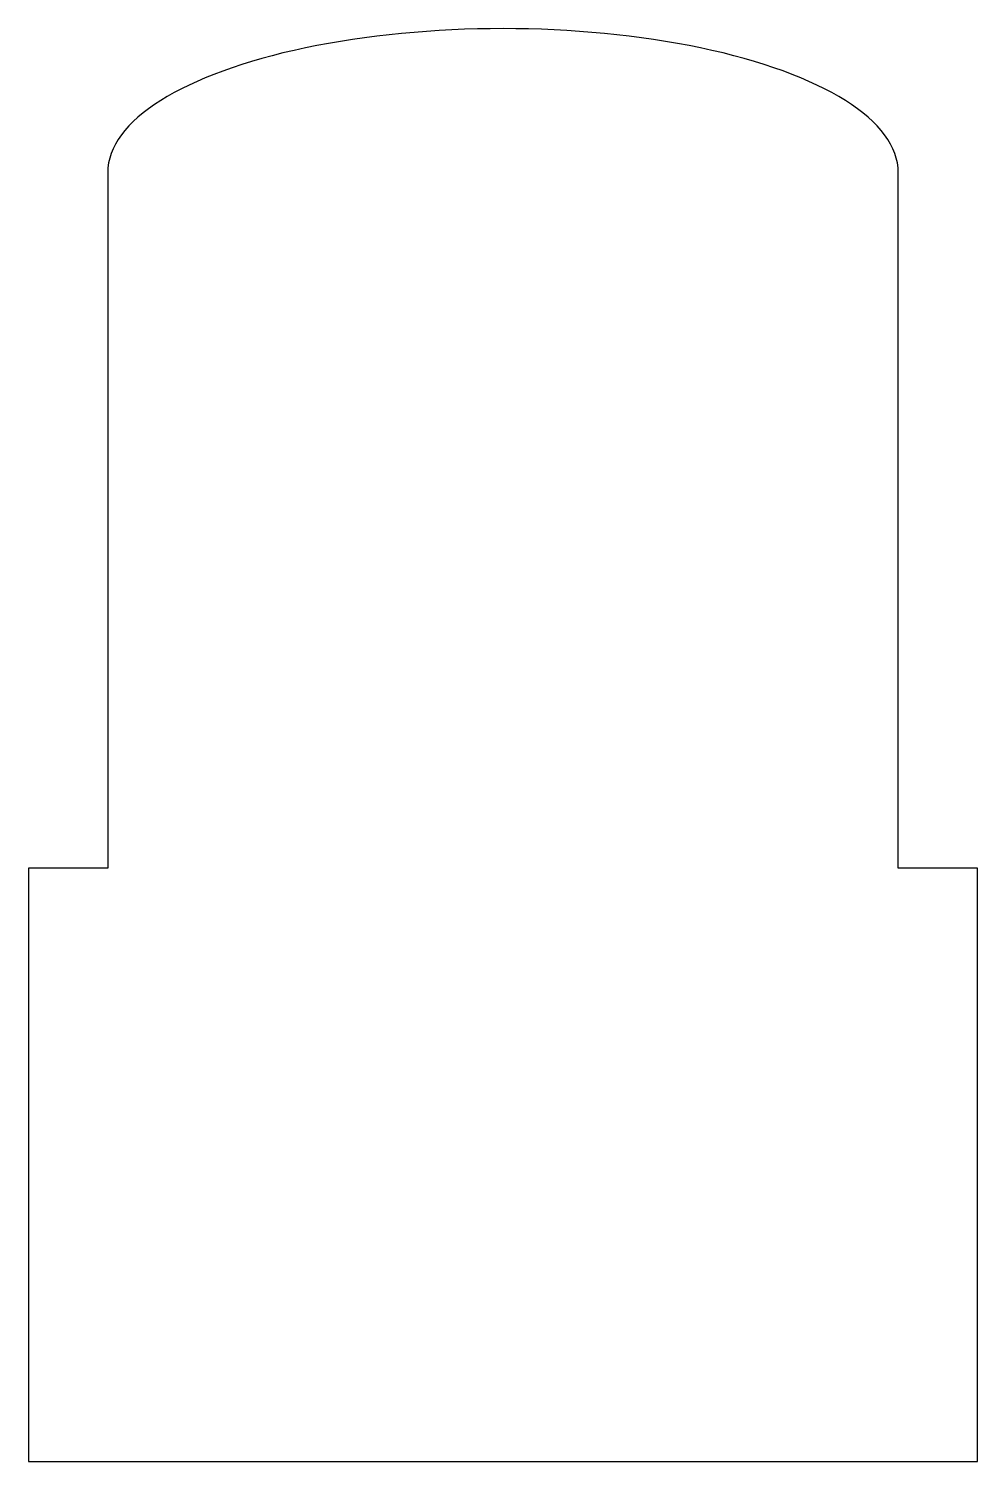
# Model space of a CAD drawing. Header units: millimetres. Extents: x 174.88 to 180.88, y 133.39 to 142.45.
import ezdxf

# ---------------------------------------------------------------- set-up
doc = ezdxf.new("R2010")
doc.units = ezdxf.units.MM
doc.layers.add('Default', color=7, linetype='Continuous')

msp = doc.modelspace()

# ---------------------------------------------------------------- linework, layer by layer
at = {"layer": 'Default', "color": 7, "linetype": 'Continuous'}
for p, q in [((175.3787, 141.5356), (175.3787, 137.1356)), ((180.3787, 137.1356), (180.3787, 141.5356)), ((175.3787, 137.1356), (174.8787, 137.1356)), ((174.8787, 137.1356), (174.8787, 133.3856)), ((180.8787, 137.1356), (180.3787, 137.1356)), ((180.8787, 133.3856), (180.8787, 137.1356)), ((174.8787, 133.3856), (180.8787, 133.3856))]:
    msp.add_line(p, q, dxfattribs=at)
msp.add_ellipse((177.8787, 141.5356), major_axis=(2.5, 0), ratio=0.363795, start_param=0, end_param=3.141593, dxfattribs=at)

doc.saveas('drawing.dxf')
